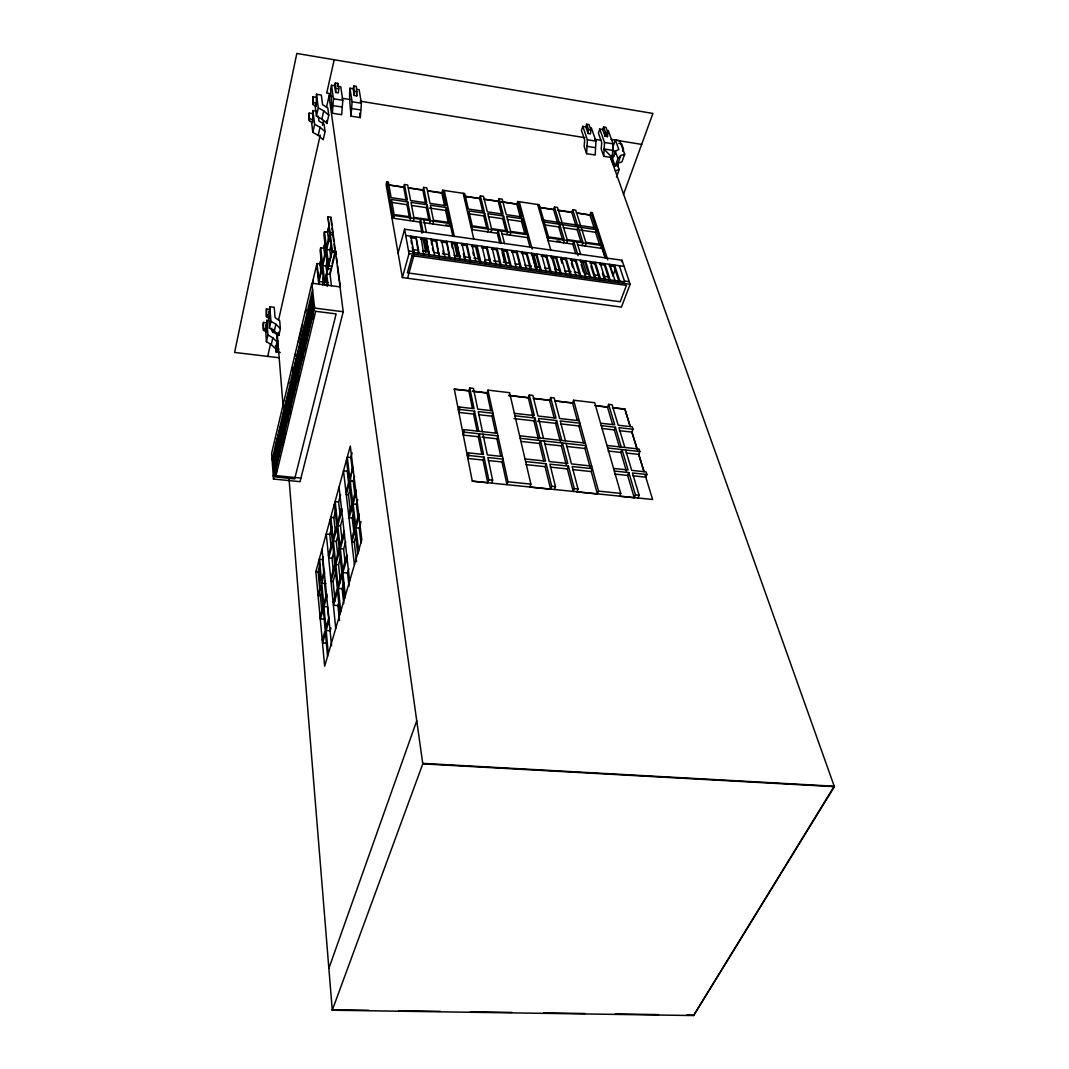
<?xml version="1.0" encoding="UTF-8"?>
<svg xmlns="http://www.w3.org/2000/svg" width="1069" height="1069" viewBox="0 0 1069 1069"><rect width="100%" height="100%" fill="white"/><g stroke="black" fill="none" stroke-linecap="round" stroke-linejoin="round"><path stroke-width="1.5" d="M591.291 127.719L595.981 141.148L595.192 155.005L586.6 153.669L584.142 146.386L584.676 139.932L581.442 130.405L582.792 126.356L585.759 126.837L588.07 133.505L590.462 133.892L590.876 129.95L589.019 124.619L586.627 124.231L585.759 126.837M608.221 130.445L613.072 143.861L612.27 157.571L603.758 156.355L604.533 142.498L599.762 129.082L602.729 129.549L605.107 136.231L607.499 136.605L607.9 132.676L605.976 127.345L603.611 126.957L602.729 129.549M586.6 153.669L587.389 139.785L582.792 126.356M353.171 88.74L353.812 85.988L356.391 86.402L356.846 95.889L354.267 95.475L353.171 88.74L349.964 88.219C348.962 97.373 350.325 106.887 351.033 116.16L360.32 117.603L361.389 103.239L359.144 89.702L356.886 89.342M351.033 116.16L352.115 101.755L349.964 88.219M338.485 86.375L340.757 86.749L342.802 100.286L341.706 114.704L332.365 113.234L330.575 89.569L331.524 85.266L334.757 85.774L335.746 92.509L338.338 92.923L338.766 88.821L337.964 83.435L335.372 83.021L334.757 85.774M332.365 113.234L333.475 98.802L331.524 85.266M335.746 92.509L335.372 83.021M354.267 95.475L353.812 85.988M588.07 133.505L588.484 129.563L586.627 124.231M605.107 136.231L605.522 132.302L603.611 126.957M266.275 322.811L263.468 322.464L263.054 324.348L263.482 330.174L266.408 331.978L266.822 320.326L269.749 320.687M269.254 309.288L266.435 308.928L266.448 316.651L269.388 318.455L269.802 306.763L274.225 307.324L275.054 317.64L279.704 320.78L280.372 328.651L278.822 335.466L274.345 331.056L269.428 328.156L268.56 316.812M312.255 113.581L309.195 113.1L308.7 115.358L309.369 120.824L312.602 122.668L312.91 110.588L316.103 111.096M315.836 97.292L312.763 96.798L312.936 104.521L316.21 106.379L316.504 94.259L321.315 95.047L322.597 104.668L327.769 107.875L328.784 115.225L326.914 123.456L321.903 119.087L316.451 116.107L315.088 105.484M263.482 330.174L263.468 322.464M266.448 316.651L266.435 308.928M309.369 120.824L309.195 113.1M312.936 104.521L312.763 96.798M271.793 328.263L272.02 331.216L276.644 334.356L277.285 342.24L275.749 348.975L271.312 344.565L266.422 341.679L267.918 334.944L266.822 320.326M269.428 328.156L270.938 321.341L269.802 306.763M318.321 116.2L318.95 121.038L324.081 124.245L325.056 131.634L323.212 139.758L318.241 135.375L312.829 132.409L314.633 124.285L312.91 110.588M316.451 116.107L318.281 107.862L316.504 94.259M267.731 356.391L270.577 343.683M273.063 332.579L273.784 329.399M334.196 59.744L326.726 93.083L329.599 93.551L326.473 107.475M271.312 344.565L272.822 337.831L267.918 334.944M274.345 331.056L275.882 324.228L270.938 321.341M318.241 135.375L320.059 127.264L314.633 124.285M321.903 119.087L323.747 110.855L318.281 107.862M337.35 86.201L337.964 83.435M278.581 320.019L320.246 135.055M322.45 125.327L323.546 120.45M276.483 344.205L277.98 341.105M280.238 352.463L276.029 351.955L277.058 350.579L278.114 351.233L278.621 349.002M337.604 265.847L340.33 286.933L311.894 283.191L271.633 453.283L273.477 479.032L300.015 481.678L343.216 311.747L331.029 217.288L328.009 216.86L329.693 234.031M288.577 383.37L288.844 382.208M291.637 370.435L292.198 368.057M295.017 356.137L295.592 353.732M298.451 341.652L298.745 340.436M299.093 338.967L301.872 327.208M302.22 325.738L302.514 324.508M305.453 312.081L306.055 309.582M312.656 281.668L316.958 263.535L320.019 263.949L321.141 273.557M324.829 256.186L323.867 248.208L320.687 247.781L320.072 250.4L321.943 266.355L318.482 280.866M328.771 241.701L327.582 232.173L324.482 231.746L323.854 234.432L325.791 250.306L322.584 263.722L320.687 247.781M272.101 459.87L312.589 289.552M319.604 265.246L321.301 258.097L320.019 263.949M323.666 248.182L325.43 240.779M328.918 226.16L327.488 232.16L329.011 226.174M331.029 217.288L331.617 224.984M323.867 248.208L324.923 243.772M278.474 448.325L278.568 439.613M289.151 403.708L289.218 394.929M322.798 265.62L326.018 252.204L327.889 267.544L324.629 281.027L322.798 265.62L326.018 266.061L326.954 273.758M329.92 235.915L331.858 251.188L328.557 264.831L326.673 249.505L330.254 234.552L333.314 234.98M273.276 476.266L274.145 472.672L272.956 456.303L274.546 456.463L275.267 466.284M313.311 309.609L314.313 305.4M273.477 479.032L314.607 308.086L311.894 283.191M311.587 293.748L313.404 310.531L274.212 473.62L275.815 473.781L276.684 470.186M283.445 442.178L282.844 444.651L282.096 435.243M284.033 439.693L284.635 437.208M290.394 413.356L291.009 410.817L289.352 410.63L287.882 393.472M297.85 382.435L298.478 379.829M298.799 378.52L299.427 375.887L297.743 375.7L296.166 358.649L297.823 358.85M313.123 319.11L314.126 314.941M322.571 284.982L323.266 277.486M326.018 266.061L327.822 258.604M330.762 257.602L329.8 249.946L331.256 243.906M328.009 216.86L332.312 250.774L324.107 284.648L327.355 285.076M332.098 263.749L334.677 253.139M329.706 273.971L331.163 267.985M331.47 285.811L330.067 274.386L335.719 251.242L332.312 250.774M543.653 220.147L539.19 204.713L517.663 201.493L521.886 216.94L506.238 214.628L502.189 199.168L499.089 198.7L503.098 214.161L487.357 211.836L483.522 196.362L480.395 195.894L484.19 211.368L468.356 209.03L464.721 193.542L442.66 190.229L446.027 205.742L430.005 203.377L426.798 187.85L423.618 187.382L426.785 202.896L410.63 200.518L407.663 184.99L404.456 184.509L407.396 200.037L391.134 197.645L388.381 182.091L386.764 181.85L386.083 184.469L402.372 277.566L621.423 307.084L630.135 284.26L622.024 260.248L404.576 229.22L398.042 253.233M386.764 181.85L392.63 215.23L391.882 218.049L419.823 222.085L422.001 233.256M393.539 218.29L394.287 215.47M406.06 199.729L403.708 187.289L404.456 184.509M409.534 218.21L406.982 204.687L407.743 201.894L391.454 199.502L394.114 214.522L410.576 216.9L407.743 201.894M409.988 220.668L410.763 217.849M315.863 571.581L350.311 446.067L361.79 539.698L324.655 666.187L315.863 571.581L318.121 571.781L320.072 564.726M323.038 606.404L321.061 585.692L318.308 595.567C321.822 583.741 318.963 571.354 319.471 559.247L321.515 580.654L324.201 570.632M413.275 221.136L414.05 218.33M425.689 204.126L422.856 190.148L423.618 187.382M335.425 532.375L333.849 517.623L335.853 510.367M323.947 574.334L322.504 559.515L323.292 556.668M340.263 516.715L338.619 501.976L340.637 494.68M352.382 470.547L350.792 457.519L352.102 452.775M331.136 547.528L329.773 534.38L331.951 526.536M348.975 485.901L347.238 471.229L348.093 468.102M402.372 277.566L409.026 253.567L404.576 229.22M419.823 222.085L420.598 219.279L423.097 232.04M418.38 253.099L415.988 236.904L419.101 253.286M328.437 555.412L332.379 541.261L330.04 519.922M341.452 508.283L337.497 522.928L335.172 501.642M345.982 492.047L349.028 481.09L346.516 459.911M352.904 467.206L349.804 478.324L347.265 457.158L350.792 457.519M335.546 561.853L333.381 541.208L337.029 528.113L339.261 548.731M340.009 546.099L337.764 525.48L341.853 510.822L341.572 508.296M352.008 504.167C353.425 493.424 347.118 480.596 353.211 469.732M428.789 219.626L426.357 207.627L427.159 204.754L410.99 202.375L413.863 217.381L430.206 219.746L427.159 204.754M323.747 603.918L321.756 583.206L324.562 573.198L324.308 570.646M407.53 278.261L414.237 254.275L410.857 236.169L410.456 237.625L415.587 238.347M350.498 512.185L348.454 494.8L350.204 488.533M322.036 613.272L320.379 595.74L322.357 588.685M342.227 541.582L340.476 525.721L342.534 518.412M325.417 580.587L324.615 583.447L326.018 597.771M337.817 555.76L336.281 541.475L338.325 534.206M355.135 496.951L353.211 481.17L354.561 476.4M333.341 570.98L332.031 558.259L334.236 550.401M429.604 223.501L430.406 220.695M428.736 254.542L426.237 238.347L429.471 254.729M330.789 578.636L344.058 531.4M320.232 616.292L326.579 593.883L326.847 596.515L320.473 618.924L320.019 616.279M355.95 490.243L356.271 492.849L349.202 517.77L348.895 515.164L355.723 490.217M423.885 255.464L421.119 237.625L420.705 239.082L425.823 239.803M432.865 223.969L433.667 221.163M444.53 205.489L441.844 193.075L442.66 190.229M335.091 601.059L333.087 581.429L336.227 570.405M340.463 582.672L338.552 564.713L340.623 557.43M354.146 534.313L352.222 518.051L353.117 514.911M345.06 562.053L343.617 548.998L345.715 541.662M358.155 518.933L356.378 504.314L357.741 499.53M436.018 241.247L436.446 239.79L439.372 257.616L436.018 241.247L430.927 240.525M448.205 222.446L445.613 210.446L446.428 207.586L430.379 205.221L433.466 220.227L449.688 222.566L446.428 207.586M328.811 617.775L325.925 627.81L323.88 606.524L327.555 606.818L328.677 618.283M333.207 602.528L337.31 588.311L335.078 567.078M346.73 555.199L342.601 569.924L340.303 548.704L343.617 548.998M357.674 553.702L355.162 530.571L351.968 541.595L351.661 538.923L354.841 527.899L352.316 506.773M358.623 513.922L355.643 525.12L353.104 503.993L356.378 504.314M328.29 653.787L326.179 630.51L329.078 620.474M340.784 611.642L338.338 588.404L342.133 575.256L344.646 598.48M345.314 595.821L342.895 572.61L347.144 557.898L346.85 555.212M357.915 553.715L358.73 550.936L355.964 527.805L359.197 516.621L358.863 513.935M356.552 561.653L354.213 541.809L356.498 533.939M360.975 542.958L359.157 528.099L361.015 521.712M343.737 603.651L342.133 588.712L343.83 582.886M330.962 627.944L330.121 630.817L326.179 630.51M339.488 620.514L337.938 605.575L339.314 600.845M349.015 586.266L347.532 573.011L348.828 568.601M449.087 226.307L449.902 223.515M452.788 236.102L450.704 226.534L451.519 223.755L392.63 215.23M449.341 257.549L446.615 241.233L450.089 257.589M459.59 258.979L456.757 242.676L460.351 259.019M454.793 259.754L455.22 258.31L451.693 241.955M483.001 212.49L479.593 198.54L480.395 195.894M466.458 245.549L466.899 244.106L470.601 260.448L470.16 261.892L466.458 245.549L461.42 244.841L461.848 243.398L465.496 259.74M472.511 226.788L471.67 229.568L497.272 233.256L499.664 242.783M486.729 227.938L483.803 215.965L484.645 213.212L468.783 210.887L472.284 225.84L488.319 228.165L484.645 213.212M479.994 261.825L476.533 246.979L476.974 245.536L480.796 261.865M487.691 231.879L488.546 229.113M501.441 213.8L498.248 201.426L499.089 198.7M490.898 232.334L491.753 229.581M490.137 263.228L486.569 248.396L487.01 246.966L490.938 263.281M497.272 233.256L498.141 230.503L501.348 243.197M505.797 230.69L502.711 218.744L503.579 216.005L487.811 213.68L491.513 228.632L507.454 230.944L503.579 216.005M496.564 249.812L497.018 248.382L501.067 264.684L500.599 266.114L496.564 249.812L491.566 249.104L492.021 247.674L496.003 263.976M468.877 390.706L454.218 389.183L468.823 390.893L472.431 408.425M506.813 234.632L507.695 231.879M520.59 218.116L516.808 204.192L517.663 201.493M509.993 235.086L510.875 232.347M458.307 409.921L459.242 406.995L474.048 408.692L469.759 387.98L473.407 388.408L477.736 409.106L492.448 410.803M459.242 406.995L459.737 409.467L458.788 412.407L473.594 414.091L477.095 431.088M524.745 233.443L521.512 221.497L522.38 218.771L506.719 216.472L510.621 231.398L526.456 233.697L522.38 218.771M468.823 390.893L469.759 387.98M520.349 267.437L516.461 252.618L516.928 251.202L521.204 267.491M515.712 268.212L516.18 266.782L511.957 250.493L511.503 251.923L516.461 252.618M462.743 432.531L463.705 429.578L497.379 433.319M529.997 247.113L527.391 237.599L528.3 234.859L470.894 226.561M463.705 429.578L464.213 432.13L463.238 435.083L478.257 436.727L481.865 454.245M473.594 414.091L474.556 411.164L459.737 409.467M530.344 268.827L526.362 254.021L526.83 252.605L531.226 268.88L530.745 270.297M490.778 410.523L486.97 393.031L487.932 390.132L509.579 392.684L530.879 484.137L529.796 487.063L550.615 489.201L551.724 486.288L546.192 463.746L525.627 461.554M467.313 455.808L468.302 452.855L483.535 454.485L479.246 433.8L478.257 436.727M468.302 452.855L468.823 455.488L467.834 458.441L483.068 460.058L487.745 482.747L472.298 481.157L454.285 388.996M536.197 255.411L536.678 254.008L541.168 270.27L540.687 271.686L536.197 255.411L531.306 254.716M557.751 223.501L553.608 209.618L554.477 207.012L557.497 207.466L562.16 222.873M548.758 237.826L547.836 240.552L572.784 244.146L575.683 253.634M495.709 433.159L492.007 416.188L492.996 413.275L478.257 411.592L482.466 431.662M550.214 271.593L546.045 256.801L546.513 255.397L551.123 271.646M562.735 240.365L558.74 226.962L559.648 224.263L564.111 239.149L548.477 236.877L544.174 221.991M472.298 481.157L652.611 499.477L644.981 474.583M599.762 129.082L598.399 133.117L601.753 142.631L601.219 149.072L603.758 156.355M545.671 272.381L546.152 270.951L541.595 254.703M483.068 460.058L484.07 457.118L468.823 455.488M560.116 272.969L555.84 258.19L556.334 256.787L561.038 273.023M576.124 226.294L571.795 212.424L572.717 209.751L575.75 210.205L580.601 225.599M563.457 242.797L564.392 240.084M500.733 456.276L496.925 438.784L497.94 435.858L464.213 432.13M555.599 273.758L556.094 272.341L551.43 256.092L550.949 257.495L555.84 258.19M562.027 263.321L560.731 258.885L561.225 257.482L565.995 273.717M566.557 243.251L567.492 240.538M487.745 482.747L488.774 479.794L484.07 457.118M565.621 259.58L566.102 258.177L570.926 274.399L570.432 275.815L565.621 259.58L560.731 258.885M580.881 241.567L577.18 229.675L578.115 226.975L582.765 241.848L567.211 239.59L562.708 224.717M572.784 244.146L573.732 241.434L578.088 255.665M491.62 483.054L492.622 480.195L487.878 457.519L503.031 459.136L502.029 461.982L506.96 484.631L507.989 481.772L487.932 390.132M570.485 260.261L570.98 258.858L575.857 275.094M615.383 139.999L618.844 149.513L615.316 151.197L612.604 158.893L615.196 166.189L618.029 163.223L621.931 161.847L624.684 154.163L619.739 140.707L615.383 139.999L612.684 147.656L615.143 154.47M607.793 259.887L592.346 212.691L590.85 212.464L589.941 215.043L594.444 228.9M579.826 275.708L575.363 260.956L575.857 259.553L580.788 275.775M611.415 160.003L612.27 157.571L603.798 148.952L612.337 150.301M532.963 416.816L528.313 397.788L529.302 395.009L532.87 395.423L537.974 416.015L556 418.086L550.655 397.534L554.21 397.949L559.581 418.5L579.251 420.745M582.084 245.576L583.059 242.783M585.171 246.017L586.159 243.238M328.864 968.367L416.736 720.827M615.196 166.189L617.949 158.466L620.768 155.526L624.684 154.163M618.029 163.223L620.768 155.526M617.361 166.55L618.123 164.426L615.824 165.334M622.786 151.344L623.548 149.192L621.57 143.834L618.791 143.393M599.883 245.656L595.54 232.28L596.462 229.688L601.299 244.534L585.865 242.302L581.175 227.43M589.634 277.071L585.064 262.333L585.571 260.93L590.596 277.138M616.492 177.066L619.205 169.477L617.04 163.463M585.184 277.86L585.692 276.457L580.708 260.248L580.213 261.638L585.064 262.333M538.469 439.306L533.952 420.865L534.968 418.059L514.964 415.774M594.738 263.696L595.246 262.306L600.39 278.501L599.869 279.904L594.738 263.696L589.901 263.014M600.604 248.249L601.606 245.469M605.228 257.936L602.141 248.462L603.157 245.696L547.181 237.599M623.427 194.518L652.918 113.448L296.821 53.45L234.619 352.436L279.29 357.768M554.116 417.792L549.626 400.394L550.655 397.534M604.386 265.059L604.894 263.669L610.145 279.864L609.624 281.254L604.386 265.059L599.562 264.377L600.07 262.987L605.268 279.183M543.693 460.873L539.431 443.461L540.486 440.575L545.551 461.14L525.013 458.935M610.399 157.13L834.381 786.664L693.594 1015.55L332.272 1010.218L422.789 763.867L329.025 96.116L332.312 96.651M560.356 441.724L555.599 423.324L556.628 420.545L538.589 418.473L543.533 438.45M618.857 281.134L614.007 266.422L614.515 265.032L619.873 281.214M612.844 275.949L615.036 270.043M621.517 261.638L622.024 260.248M550.615 489.201L545.096 466.659L546.192 463.746M577.3 420.451L572.556 403.08L573.625 400.234L594.671 402.719L620.755 493.41L619.566 496.27L634.264 497.78L635.48 494.92L628.853 472.578L614.328 471.028M566.263 464.828L561.372 445.88L562.454 442.994L567.786 463.518L549.266 461.541L544.161 440.976M554.41 489.495L555.492 486.676L549.907 464.146L568.454 466.124L574.294 488.613L573.184 491.419L567.372 468.93L568.454 466.124M583.46 442.807L578.863 425.97L579.933 423.204L560.223 420.945L565.448 440.869M590.115 467.38L584.957 448.472L586.066 445.613L520.215 438.33M612.631 424.5L607.513 407.195L608.622 404.363L612.109 404.777L618.203 425.221L632.247 426.825L632.995 429.27L631.846 432.09L636.964 448.833M597.371 493.998L591.251 471.563L592.4 468.69L572.156 466.525L578.035 489.001L576.886 491.9L597.371 493.998L598.546 491.112L573.625 400.234M619.298 446.695L614.341 429.912L615.41 427.253L601.272 425.636M630.135 426.504L624.911 409.053L612.59 407.596M626.434 471.269L620.875 452.428L622.038 449.581L628.091 469.986L613.579 468.436M634.264 497.78L627.663 475.438L628.853 472.578M643.952 471.629L638.674 454.392L639.85 451.559L639.088 449.047L606.978 445.479M625.606 449.982L631.699 470.373L646.117 471.923L646.905 474.502L645.783 477.175L632.955 475.812M638.006 497.98L639.142 495.294L632.474 472.966L646.905 474.502M693.594 1015.55L834.221 786.223L422.723 763.386M615.303 170.88L619.205 169.477M332.232 1009.751L368.858 1010.299M398.817 1010.739L440.441 1011.354M470.4 1011.808L512.024 1012.423M543.653 1012.891L585.277 1013.506M615.236 1013.946L658.517 1014.588M686.819 1015.015L693.474 1015.109M422.789 763.867L834.381 786.664M327.555 656.272L325.457 633.008L322.597 642.91L327.047 643.231M322.237 640.197L325.203 630.309L323.292 609.023M335.719 628.465L326.272 534.059L329.773 534.38M339.902 614.234L337.59 591.01L333.488 605.214L337.938 605.575M320.259 618.898L325.016 619.272M318.094 595.553L320.379 595.74M333.087 581.429L331.056 581.269L344.459 534.032L344.165 531.413M321.756 583.206L325.938 583.554M338.338 588.404L342.133 588.712M342.895 572.61L347.532 573.011M319.257 559.234L322.504 559.515M338.552 564.713L335.826 564.472L338.058 585.705L341.839 572.57L339.541 551.35M321.996 549.239L331.59 645.77M332.031 558.259L328.691 557.965L332.646 543.8L334.811 564.459M351.741 541.582L354.213 541.809M333.381 541.208L336.281 541.475M337.764 525.48L340.476 525.721M355.964 527.805L359.157 528.099M348.962 517.743L352.222 518.051M330.749 517.329L333.849 517.623M335.065 501.642L338.619 501.976M334.343 504.274L336.748 525.574L333.1 538.656L330.869 517.343M348.454 494.8L346.276 494.586L349.336 483.616L351.781 504.14M350.111 480.85L353.211 481.17M300.923 478.11L274.345 475.438L274.145 472.672L275.749 472.845L275.815 473.781M347.238 471.229L343.51 470.841L354.427 564.739M280.185 455.675L278.568 455.514L277.245 438.223M488.774 479.794L492.622 480.195M507.989 481.772L530.879 484.137M551.724 486.288L555.492 486.676M574.294 488.613L578.035 489.001M598.546 491.112L620.755 493.41M635.48 494.92L639.142 495.294M277.993 442.031L276.39 441.871L277.686 459.149M276.256 449.274L274.666 449.114L275.936 466.418M502.457 456.516L487.33 454.9L483.001 434.214M591.678 466.084L571.474 463.919L566.102 443.408M285.543 433.479L283.9 433.306L282.51 416.082M279.731 434.749L278.114 434.575L279.45 451.84M488.413 460.539L502.029 461.982M526.148 464.641L545.096 466.659M550.401 467.126L567.372 468.93M572.583 469.572L591.251 471.563M614.769 474.061L627.663 475.438M519.628 435.791L585.384 443.087M607.7 448.005L639.85 451.559M285.022 412.527L283.405 412.353L284.795 429.551M481.999 437.141L496.925 438.784M520.737 441.403L539.431 443.461M544.615 444.036L561.372 445.88M566.543 446.454L584.957 448.472M608.141 451.024L620.875 452.428M626.02 453.002L638.674 454.392M291.931 406.995L290.274 406.808L288.79 389.664L290.434 389.851M632.995 429.27L618.938 427.653L624.857 447.47M513.975 418.594L533.952 420.865M537.573 421.266L555.599 423.324M560.824 423.912L578.863 425.97M601.794 428.482L614.341 429.912M478.925 414.692L492.007 416.188M619.352 430.673L631.846 432.09M288.617 397.468L286.986 397.28L288.43 414.438M292.265 382.181L290.621 381.994L292.118 399.111M514.389 413.315L534.366 415.6L529.302 395.009M600.564 423.19L614.688 424.807L608.622 404.363M472.511 391.134L487.023 392.844M508.657 395.383L528.353 397.708M533.525 398.309L549.68 400.207M554.838 400.822L572.623 402.906M595.206 405.552L607.58 407.008M472.458 391.321L486.97 393.031M508.63 395.477L528.313 397.788M533.471 398.496L549.626 400.394M554.784 400.995L572.556 403.08M595.126 405.739L607.513 407.195M612.524 407.783L624.844 409.227M295.031 370.569L293.374 370.368L294.924 387.459M299.708 350.953L298.037 350.752L299.654 367.763M275.802 348.761L278.461 349.082M307.391 318.762L305.694 318.549L307.418 335.439M314.607 308.086L343.216 311.747M324.749 282.002L327.996 282.43M322.21 281.882L319.003 281.468L319.364 284.554M328.009 268.519L331.39 268.974M330.067 274.386L326.7 273.931L328.076 285.356M328.664 265.807L332.045 266.261M326.673 249.505L329.8 249.946M331.978 252.15L335.372 252.618M412.821 249.585L417.765 250.28M422.709 250.961L429.297 251.883M434.241 252.578L439.199 253.259M442.486 253.727L449.087 254.649M454.031 255.331L460.619 256.253M463.919 256.72L470.52 257.642M473.808 258.097L478.752 258.792M485.353 259.714L490.297 260.395M493.597 260.863L500.185 261.785M503.486 262.239L510.073 263.161M515.031 263.856L519.975 264.537M524.919 265.232L531.507 266.154M534.807 266.609L539.751 267.303M544.696 267.985L549.64 268.68M554.584 269.375L559.541 270.056M564.485 270.751L571.073 271.673M574.374 272.127L579.318 272.822M584.262 273.517L589.206 274.198M594.15 274.893L599.094 275.588M604.052 276.27L608.996 276.965M408.545 250.934L413.743 251.669L413.342 253.126L412.18 246.926M624.416 281L629.267 281.668M413.917 252.565L624.724 281.882L619.312 265.713M409.026 253.567L630.135 284.26M446.187 242.676L441.109 241.968L441.537 240.512L444.945 256.881M451.265 243.398L456.329 244.12M471.496 246.258L476.533 246.979M486.569 248.396L481.544 247.687L481.999 246.258L485.874 262.573L485.42 264.016L484.711 261.036M501.548 250.507L506.532 251.215L506.987 249.799L511.156 266.087M526.362 254.021L521.418 253.326L521.886 251.91L526.215 268.185M541.128 256.106L546.045 256.801M572.115 260.502L575.363 260.956M614.007 266.422L609.196 265.74L609.704 264.35L615.009 280.532M333.06 233.095L330.014 232.668L326.433 247.62L324.482 231.746M405.712 235.447L624.109 266.395M556.936 240.953L560.062 241.407M445.613 224.971L448.86 225.439M423.083 222.552L450.704 226.534M502.042 233.937L527.391 237.599M577.42 244.908L602.141 248.462M542.103 219.92L597.384 228.071M542.624 221.751L597.985 229.902M392.35 202.535L406.982 204.687M411.819 205.489L426.357 207.627M429.578 208.094L445.613 210.446M469.545 213.867L483.803 215.965M488.546 216.66L502.711 218.744M507.414 219.426L521.512 221.497M544.829 224.918L558.74 226.962M563.323 227.644L577.18 229.675M580.267 230.035L595.54 232.28M389.303 184.95L403.761 187.115M408.558 187.823L422.91 189.975M427.667 190.683L443.501 193.048M463.973 196.121L479.62 198.46M484.297 199.155L498.301 201.253M501.401 201.72L518.398 204.259M539.898 207.466L553.635 209.524M558.178 210.205L571.862 212.25M389.263 185.124L403.708 187.289M408.505 187.997L422.856 190.148M427.6 190.95L441.844 193.075M463.946 196.202L479.593 198.54M484.244 199.328L498.248 201.426M501.348 201.881L516.808 204.192M539.858 207.56L553.608 209.618M558.112 210.379L571.795 212.424M587.389 139.785L595.981 141.148M604.533 142.498L613.072 143.861M332.753 105.564L342.08 107.034M351.394 108.504L360.667 109.96M586.654 146.253L595.233 147.616M588.484 129.563L590.876 129.95M605.522 132.302L607.9 132.676M333.475 98.802L342.802 100.286M352.115 101.755L361.389 103.239M611.455 155.499L614.341 155.954M336.16 88.406L338.766 88.821M354.681 91.373L357.273 91.787M611.147 139.424L641.654 144.395M342.147 98.254L350.351 99.577M360.2 101.181L584.943 137.701M594.778 139.304L601.339 140.36M313.444 102.223L316.718 104.067M309.863 118.552L313.11 120.396M266.862 314.74L269.816 316.544M263.896 328.29L266.822 330.094M323.747 110.855L328.784 115.225M320.059 127.264L325.056 131.634M275.882 324.228L280.372 328.651M272.822 337.831L277.285 342.24M615.316 151.197L617.949 158.466M606.537 133.946L607.499 136.605M610.987 157.998L613.419 164.826M609.864 266.194L612.951 275.655M590.85 212.464L595.861 227.844M602.235 248.222L605.321 257.682M602.395 273.223L603.811 277.633M590.409 261.611L595.5 277.82M590.836 265.954L594.07 276.283M572.717 209.751L577.541 225.145M576.846 241.888L580.734 254.529M582.685 260.849L586.587 273.49M581.122 264.591L583.38 271.967M624.911 409.053L630.202 426.331M631.913 431.916L637.512 450.183M638.741 454.218L644.019 471.456M554.477 207.012L559.1 222.432M571.38 263.215L572.703 267.651M615.41 427.253L621.289 447.069M537.667 204.486L550.829 250.266M552.646 256.587L556.294 269.254M519.213 201.72L532.202 249.13M533.511 253.874L537.413 268.145M531.774 253.313L536.21 269.575M531.721 253.46L535.622 267.731M556.628 420.545L561.8 440.468M501.321 230.957L504.568 243.665M506.185 250.012L510.314 266.034M503.352 251.135L506.559 263.843M502.002 249.09L506.105 265.393M502.069 252.324L504.461 261.852M534.968 418.059L539.872 438.036M463.158 193.315L473.861 239.282M475.344 245.643L478.671 259.954M471.937 244.828L475.705 261.157M472.872 252.204L473.554 255.17M463.398 253.754L464.721 259.7M444.236 190.469L454.312 236.49M455.701 242.863L458.494 255.598M454.178 242.476L457.305 256.814M451.586 244.881L452.227 247.861M442.967 250.894L443.595 253.861M474.556 411.164L478.725 431.248M431.341 239.068L434.642 255.438M431.221 242.008L431.823 244.988M432.424 247.968L433.025 250.948M423.872 219.746L426.397 232.507M424.353 238.427L426.865 251.188M423.244 239.643L425.743 252.418M411.031 240.725L411.605 243.826M356.405 93.19L356.846 95.889M359.598 113.207L360.32 117.603M326.513 120.503L326.914 123.456M335.719 251.242L336.134 254.489M336.548 257.736L337.176 262.6M332.018 228.151L332.633 232.895M333.087 236.356L333.675 240.939M334.062 243.986L334.851 250.106M315.849 103.666L316.21 106.379M311.52 121.719L312.829 132.409M326.045 276.617L327.221 286.425M323.987 283.673L322.17 268.266L318.696 282.777L316.651 264.845M316.958 263.535L318.789 279.557M339.073 487.023L349.63 581.082M312.963 280.385L313.324 283.673M312.629 314.527L311.32 302.286L309.609 302.073L311.4 318.896M310.598 297.917L312.402 314.727M310.478 321.288L309.342 310.558L307.645 310.344L309.409 327.194M308.62 306.215L310.398 323.052M307.551 320.286L308.34 327.969M306.669 314.446L308.406 331.323M306.228 334.584L305.453 326.9L303.756 326.686L305.453 343.603M306.536 337.67L306.856 340.744M304.732 322.624L306.442 339.528M304.13 341.145L303.516 334.971L301.846 334.771L303.502 351.728M304.438 344.218L305.053 350.391M302.794 330.735L304.478 347.679M302.059 347.625L301.605 342.989L299.935 342.788L301.578 359.772M302.367 350.712L303.115 358.436M300.883 338.793L302.54 355.75M300.148 355.589L300.897 363.326M298.986 346.784L300.616 363.781M325.163 620.915L325.484 624.189M318.121 571.781L319.831 589.888M297.97 360.4L298.852 369.7M297.102 354.708L298.692 371.731M296.674 374.431L295.966 366.667L294.309 366.467L295.859 383.544M296.968 377.531L297.249 380.631M295.231 362.578L296.794 379.642M294.523 379.107L294.109 374.457L292.452 374.257L293.988 391.348M294.803 382.221L295.512 389.985M292.679 386.844L293.507 396.185M291.53 378.132L293.053 395.236M290.568 391.401L291.249 399.191M289.699 385.829L291.196 402.96M289.552 408.385L289.819 411.512M287.08 408.144L286.813 405.017L285.182 404.844L286.612 422.028M287.467 412.834L288.122 420.651M286.078 401.062L287.521 418.246M278.555 332.325L278.822 335.466M285.289 415.654L285.931 423.471M284.287 408.599L285.704 425.796M277.152 332.967L283.205 407.342M289.031 478.925L332.272 1010.218M277.472 343.336L278.114 351.233M283.886 427.814L283.245 419.983L281.628 419.796L283.004 437.034M284.14 430.941L284.394 434.067M275.521 345.447L276.029 351.955M281.722 430.54L281.481 427.4L279.864 427.226L281.214 444.477M280.746 423.538L282.109 440.775M279.971 437.889L280.586 445.733M278.996 430.901L280.332 448.165M268.84 311.199L269.388 318.455M278.822 453.042L279.062 456.182M276.737 455.568L277.432 465.002M275.521 445.492L276.818 462.797M265.86 324.695L266.408 331.978M265.593 330.294L266.422 341.679M273.811 452.708L275.067 470.026M315.689 311.306L275.682 477.001L294.67 478.912L336.12 313.912L315.689 311.306M412.126 255.705L407.342 272.862L620.22 301.739L626.434 285.396L412.126 255.705M589.968 214.963L576.391 212.931L589.941 215.043"/></g></svg>
